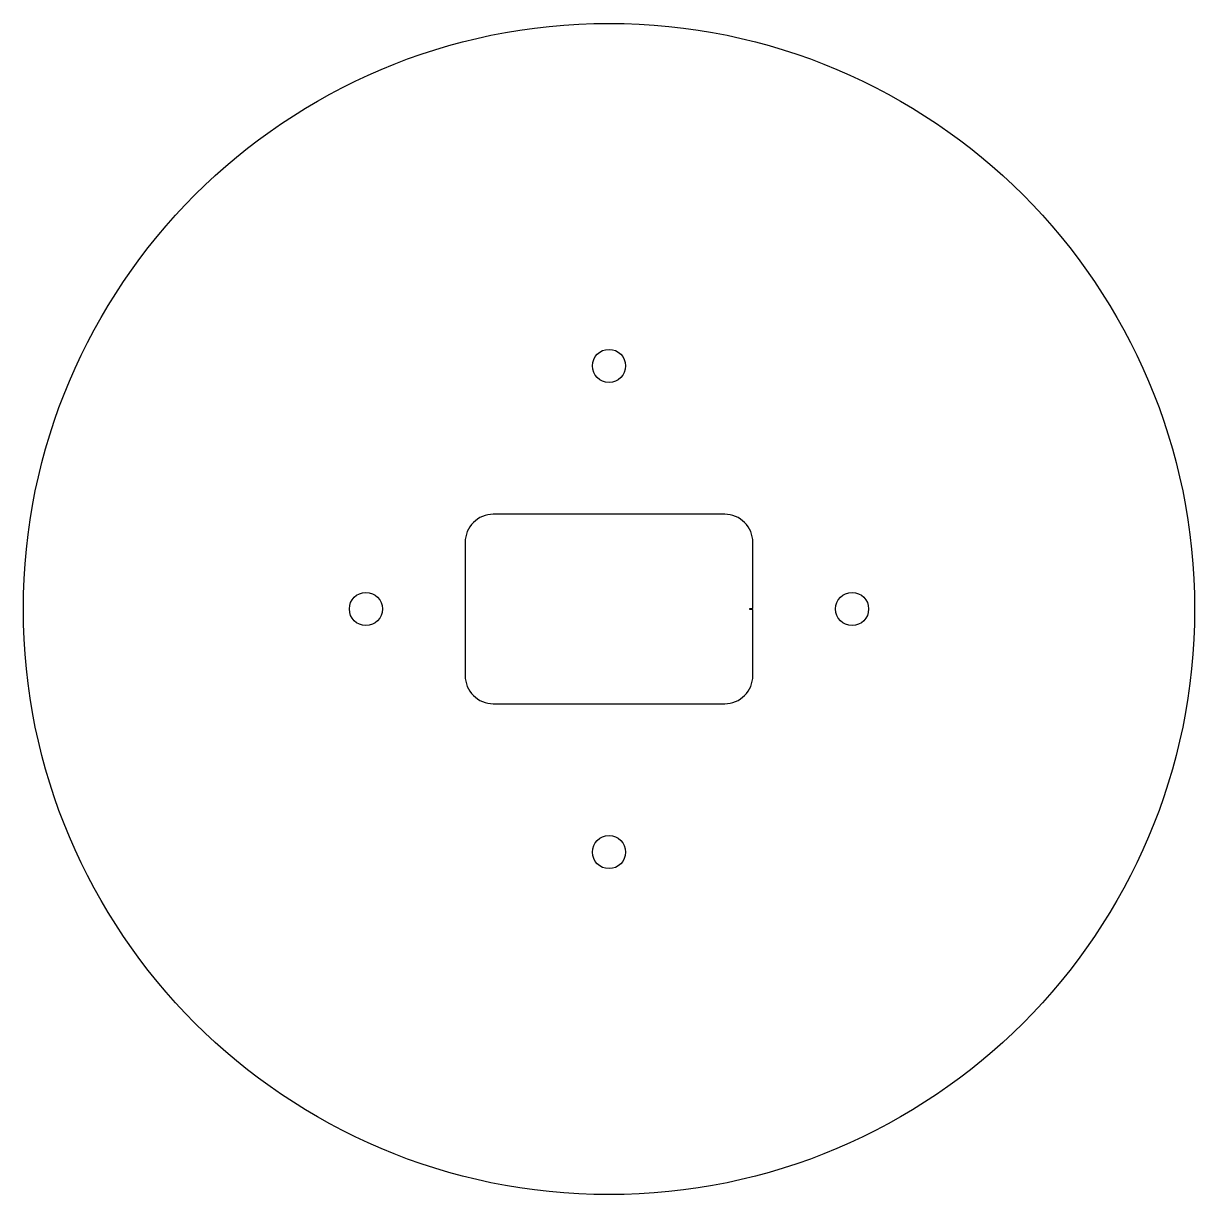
# Model space of a CAD drawing. Header units: millimetres. Extents: x -63 to 43, y 217 to 323.
import ezdxf

# ---------------------------------------------------------------- set-up
doc = ezdxf.new("R2010")
doc.units = ezdxf.units.MM
doc.layers.get('0').update_dxf_attribs({"linetype": 'CONTINUOUS'})

msp = doc.modelspace()

# ---------------------------------------------------------------- linework, layer by layer
msp.add_lwpolyline([(3.02, 263.97), (3.02, 269.95), (2.76, 269.95), (2.76, 270.05), (3.02, 270.05), (3.02, 276.03, 0.414214), (0.48, 278.57), (-20.48, 278.57, 0.414214), (-23.02, 276.03), (-23.02, 263.97, 0.414214), (-20.48, 261.43), (0.48, 261.43, 0.414214)], format="xyb", close=True)
for centre, radius in [((-10, 270), 53), ((-10, 292), 1.5), ((-32, 270), 1.5), ((12, 270), 1.5), ((-10, 248), 1.5)]:
    msp.add_circle(centre, radius)

doc.saveas('drawing.dxf')
